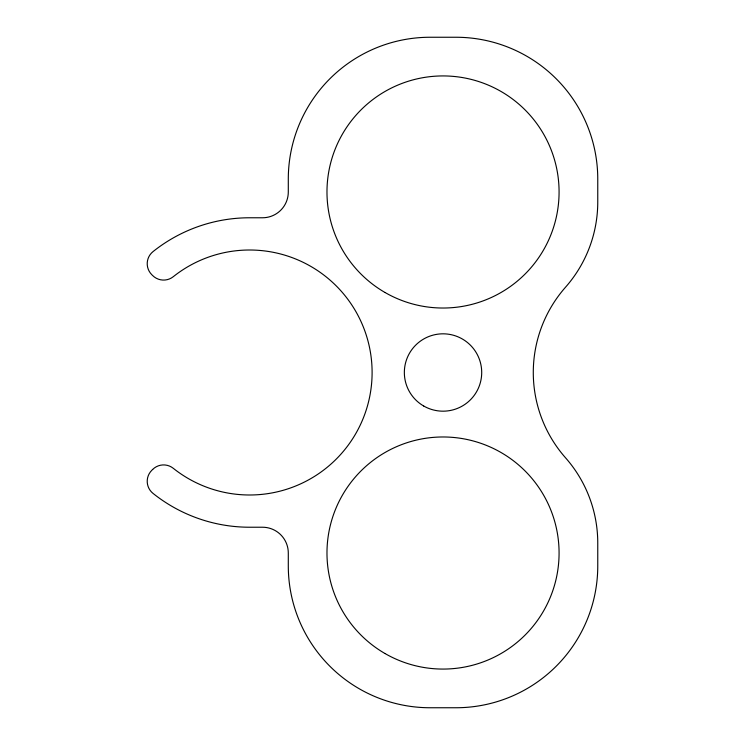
<?xml version="1.0" encoding="UTF-8"?>
<svg xmlns="http://www.w3.org/2000/svg" width="745" height="745" viewBox="0 0 745 745"><rect width="100%" height="100%" fill="white"/><g stroke="black" fill="none" stroke-linecap="round" stroke-linejoin="round"><path stroke-width="1.12" d="M152.669 469.443L151.747 470.356A15.477 15.477 0 0 0 153.032 493.395A154.727 154.727 0 0 0 249.612 527.227L262.51 527.227A25.786 25.786 0 0 1 288.296 553.023L288.296 565.911A141.839 141.839 0 0 0 430.135 707.75L455.921 707.75A141.839 141.839 0 0 0 597.76 565.911L597.76 543.077A128.941 128.941 0 0 0 565.52 457.784A128.941 128.941 0 0 1 565.52 287.216A128.941 128.941 0 0 0 597.76 201.923L597.76 179.089A141.839 141.839 0 0 0 455.921 37.25L430.135 37.25A141.839 141.839 0 0 0 288.296 179.089L288.296 191.977A25.786 25.786 0 0 1 262.51 217.773L249.612 217.773A154.727 154.727 0 0 0 153.032 251.605A15.477 15.477 0 0 0 151.747 274.644L152.669 275.557A15.477 15.477 0 0 0 173.259 276.712A122.497 122.497 0 0 1 339.413 289.19A122.497 122.497 0 0 1 339.413 455.81A122.497 122.497 0 0 1 173.259 468.288A15.477 15.477 0 0 0 152.669 469.443M384.997 653.523A116.052 116.052 0 0 0 559.076 553.023A116.052 116.052 0 0 0 384.997 452.522A116.052 116.052 0 0 0 384.997 653.523M384.997 292.478A116.052 116.052 0 0 0 559.076 191.977A116.052 116.052 0 0 0 384.997 91.477A116.052 116.052 0 0 0 384.997 292.478M423.681 405.997A38.684 38.684 0 0 0 481.708 372.5A38.684 38.684 0 0 0 423.681 339.003A38.684 38.684 0 0 0 423.681 405.997"/></g></svg>
